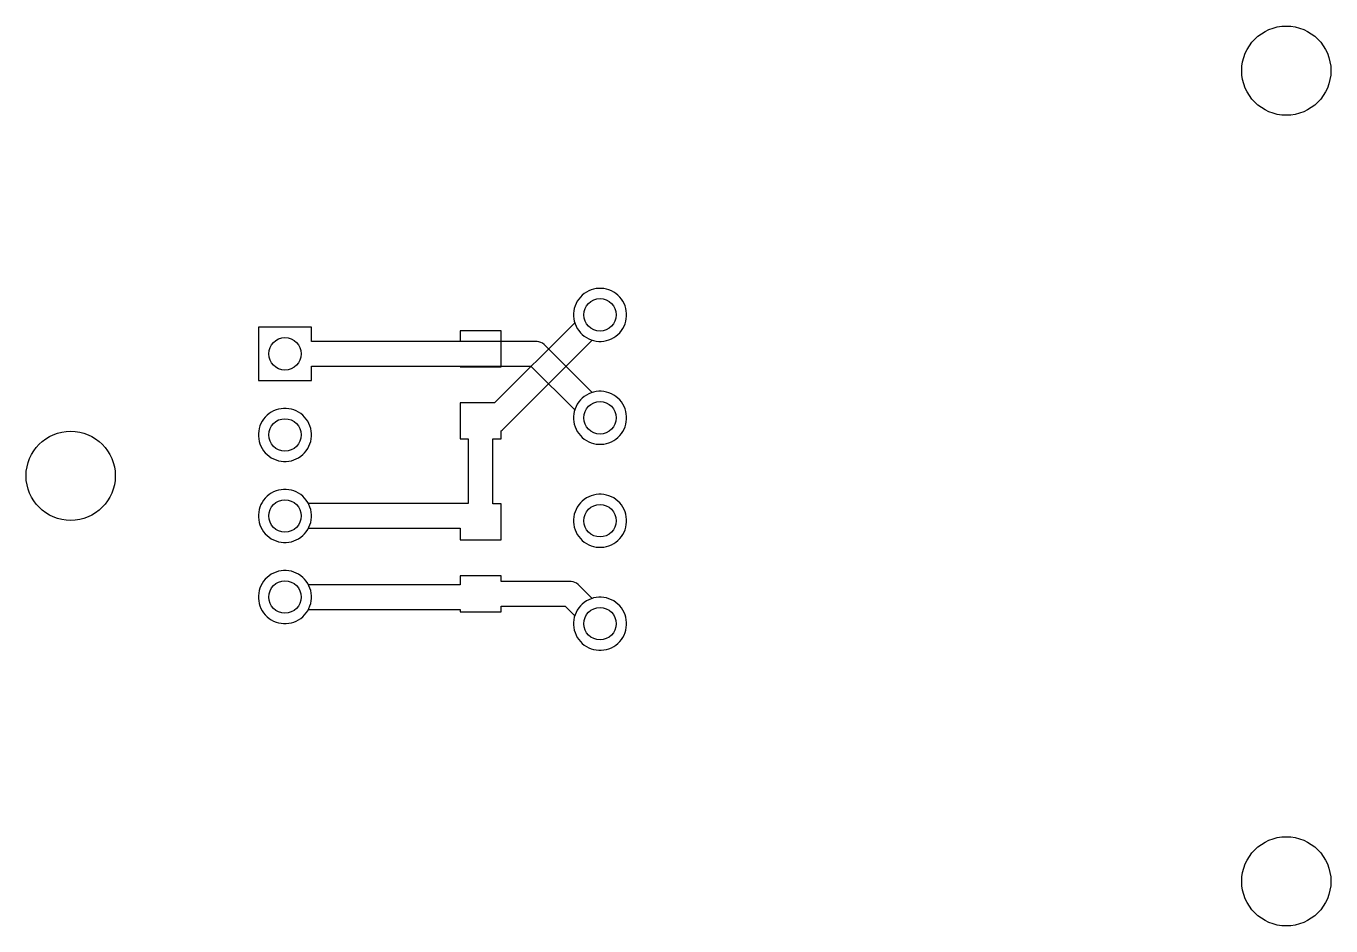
# Model space of a CAD drawing. Header units: millimetres. Extents: x -0.3 to 31.9, y -32.2 to -10.
import ezdxf

# ---------------------------------------------------------------- set-up
doc = ezdxf.new("R2010")
doc.units = ezdxf.units.MM

msp = doc.modelspace()

# ---------------------------------------------------------------- linework, layer by layer
at = {"layer": '16_copper'}
for points in [[(13.939, -17.793), (14.002, -17.78), (14.064, -17.762), (14.123, -17.737), (14.18, -17.707), (14.233, -17.671), (14.283, -17.63), (14.328, -17.585), (14.369, -17.535), (14.405, -17.482), (14.435, -17.425), (14.46, -17.366), (14.478, -17.304), (14.491, -17.241), (14.497, -17.177), (14.497, -17.113), (14.491, -17.049), (14.478, -16.986), (14.46, -16.924), (14.435, -16.865), (14.405, -16.808), (14.369, -16.755), (14.328, -16.705), (14.283, -16.66), (14.233, -16.619), (14.18, -16.583), (14.123, -16.553), (14.064, -16.528), (14.002, -16.51), (13.939, -16.497), (13.875, -16.491), (13.811, -16.491), (13.747, -16.497), (13.684, -16.51), (13.622, -16.528), (13.563, -16.553), (13.506, -16.583), (13.453, -16.619), (13.403, -16.66), (13.358, -16.705), (13.317, -16.755), (13.281, -16.808), (13.251, -16.865), (13.226, -16.924), (13.208, -16.986), (13.195, -17.049), (13.189, -17.113), (13.189, -17.177), (13.195, -17.241), (13.208, -17.304), (13.226, -17.366), (13.251, -17.425), (13.281, -17.482), (13.317, -17.535), (13.358, -17.585), (13.403, -17.63), (13.453, -17.671), (13.506, -17.707), (13.563, -17.737), (13.622, -17.762), (13.684, -17.78), (13.747, -17.793), (13.811, -17.799), (13.875, -17.799)], [(6.725, -17.453), (5.417, -17.453), (5.417, -18.761), (6.725, -18.761), (6.725, -18.412), (12.139, -18.412), (13.218, -19.491), (13.208, -19.526), (13.195, -19.589), (13.189, -19.653), (13.189, -19.717), (13.195, -19.781), (13.208, -19.844), (13.226, -19.906), (13.251, -19.965), (13.281, -20.022), (13.317, -20.075), (13.358, -20.125), (13.403, -20.17), (13.453, -20.211), (13.506, -20.247), (13.563, -20.277), (13.622, -20.302), (13.684, -20.32), (13.747, -20.333), (13.811, -20.339), (13.875, -20.339), (13.939, -20.333), (14.002, -20.32), (14.064, -20.302), (14.123, -20.277), (14.18, -20.247), (14.233, -20.211), (14.283, -20.17), (14.328, -20.125), (14.369, -20.075), (14.405, -20.022), (14.435, -19.965), (14.46, -19.906), (14.478, -19.844), (14.491, -19.781), (14.497, -19.717), (14.497, -19.653), (14.491, -19.589), (14.478, -19.526), (14.46, -19.464), (14.435, -19.405), (14.405, -19.348), (14.369, -19.295), (14.328, -19.245), (14.283, -19.2), (14.233, -19.159), (14.18, -19.123), (14.123, -19.093), (14.064, -19.068), (14.002, -19.05), (13.939, -19.037), (13.875, -19.031), (13.811, -19.031), (13.747, -19.037), (13.684, -19.05), (13.649, -19.06), (12.464, -17.875), (12.425, -17.847), (12.382, -17.825), (12.337, -17.81), (12.289, -17.803), (6.725, -17.803)], [(6.167, -20.755), (6.23, -20.743), (6.291, -20.724), (6.351, -20.699), (6.407, -20.669), (6.461, -20.633), (6.51, -20.593), (6.556, -20.547), (6.597, -20.497), (6.632, -20.444), (6.663, -20.387), (6.687, -20.328), (6.706, -20.267), (6.718, -20.203), (6.725, -20.14), (6.725, -20.075), (6.718, -20.011), (6.706, -19.948), (6.687, -19.887), (6.663, -19.827), (6.632, -19.771), (6.597, -19.717), (6.556, -19.668), (6.51, -19.622), (6.461, -19.581), (6.407, -19.546), (6.351, -19.515), (6.291, -19.491), (6.23, -19.472), (6.167, -19.46), (6.103, -19.453), (6.038, -19.453), (5.975, -19.46), (5.912, -19.472), (5.85, -19.491), (5.791, -19.515), (5.734, -19.546), (5.681, -19.581), (5.631, -19.622), (5.585, -19.668), (5.545, -19.717), (5.509, -19.771), (5.479, -19.827), (5.454, -19.887), (5.435, -19.948), (5.423, -20.011), (5.417, -20.075), (5.417, -20.14), (5.423, -20.203), (5.435, -20.267), (5.454, -20.328), (5.479, -20.387), (5.509, -20.444), (5.545, -20.497), (5.585, -20.547), (5.631, -20.593), (5.681, -20.633), (5.734, -20.669), (5.791, -20.699), (5.85, -20.724), (5.912, -20.743), (5.975, -20.755), (6.038, -20.761), (6.103, -20.761)], [(6.167, -22.755), (6.23, -22.743), (6.291, -22.724), (6.351, -22.699), (6.407, -22.669), (6.461, -22.633), (6.51, -22.593), (6.556, -22.547), (6.597, -22.497), (6.632, -22.444), (6.663, -22.387), (6.687, -22.328), (6.706, -22.267), (6.718, -22.203), (6.725, -22.14), (6.725, -22.075), (6.718, -22.011), (6.706, -21.948), (6.687, -21.887), (6.663, -21.827), (6.632, -21.771), (6.597, -21.717), (6.556, -21.668), (6.51, -21.622), (6.461, -21.581), (6.407, -21.546), (6.351, -21.515), (6.291, -21.491), (6.23, -21.472), (6.167, -21.46), (6.103, -21.453), (6.038, -21.453), (5.975, -21.46), (5.912, -21.472), (5.85, -21.491), (5.791, -21.515), (5.734, -21.546), (5.681, -21.581), (5.631, -21.622), (5.585, -21.668), (5.545, -21.717), (5.509, -21.771), (5.479, -21.827), (5.454, -21.887), (5.435, -21.948), (5.423, -22.011), (5.417, -22.075), (5.417, -22.14), (5.423, -22.203), (5.435, -22.267), (5.454, -22.328), (5.479, -22.387), (5.509, -22.444), (5.545, -22.497), (5.585, -22.547), (5.631, -22.593), (5.681, -22.633), (5.734, -22.669), (5.791, -22.699), (5.85, -22.724), (5.912, -22.743), (5.975, -22.755), (6.038, -22.761), (6.103, -22.761)], [(13.939, -22.873), (14.002, -22.86), (14.064, -22.842), (14.123, -22.817), (14.18, -22.787), (14.233, -22.751), (14.283, -22.71), (14.328, -22.665), (14.369, -22.615), (14.405, -22.562), (14.435, -22.505), (14.46, -22.446), (14.478, -22.384), (14.491, -22.321), (14.497, -22.257), (14.497, -22.193), (14.491, -22.129), (14.478, -22.066), (14.46, -22.004), (14.435, -21.945), (14.405, -21.888), (14.369, -21.835), (14.328, -21.785), (14.283, -21.74), (14.233, -21.699), (14.18, -21.663), (14.123, -21.633), (14.064, -21.608), (14.002, -21.59), (13.939, -21.577), (13.875, -21.571), (13.811, -21.571), (13.747, -21.577), (13.684, -21.59), (13.622, -21.608), (13.563, -21.633), (13.506, -21.663), (13.453, -21.699), (13.403, -21.74), (13.358, -21.785), (13.317, -21.835), (13.281, -21.888), (13.251, -21.945), (13.226, -22.004), (13.208, -22.066), (13.195, -22.129), (13.189, -22.193), (13.189, -22.257), (13.195, -22.321), (13.208, -22.384), (13.226, -22.446), (13.251, -22.505), (13.281, -22.562), (13.317, -22.615), (13.358, -22.665), (13.403, -22.71), (13.453, -22.751), (13.506, -22.787), (13.563, -22.817), (13.622, -22.842), (13.684, -22.86), (13.747, -22.873), (13.811, -22.879), (13.875, -22.879)], [(6.167, -24.755), (6.23, -24.743), (6.291, -24.724), (6.351, -24.699), (6.407, -24.669), (6.461, -24.633), (6.51, -24.593), (6.556, -24.547), (6.597, -24.497), (6.632, -24.444), (6.663, -24.387), (6.687, -24.328), (6.706, -24.267), (6.718, -24.203), (6.725, -24.14), (6.725, -24.075), (6.718, -24.011), (6.706, -23.948), (6.687, -23.887), (6.663, -23.827), (6.632, -23.771), (6.597, -23.717), (6.556, -23.668), (6.51, -23.622), (6.461, -23.581), (6.407, -23.546), (6.351, -23.515), (6.291, -23.491), (6.23, -23.472), (6.167, -23.46), (6.103, -23.453), (6.038, -23.453), (5.975, -23.46), (5.912, -23.472), (5.85, -23.491), (5.791, -23.515), (5.734, -23.546), (5.681, -23.581), (5.631, -23.622), (5.585, -23.668), (5.545, -23.717), (5.509, -23.771), (5.479, -23.827), (5.454, -23.887), (5.435, -23.948), (5.423, -24.011), (5.417, -24.075), (5.417, -24.14), (5.423, -24.203), (5.435, -24.267), (5.454, -24.328), (5.479, -24.387), (5.509, -24.444), (5.545, -24.497), (5.585, -24.547), (5.631, -24.593), (5.681, -24.633), (5.734, -24.669), (5.791, -24.699), (5.85, -24.724), (5.912, -24.743), (5.975, -24.755), (6.038, -24.761), (6.103, -24.761)], [(13.939, -25.413), (14.002, -25.4), (14.064, -25.382), (14.123, -25.357), (14.18, -25.327), (14.233, -25.291), (14.283, -25.25), (14.328, -25.205), (14.369, -25.155), (14.405, -25.102), (14.435, -25.045), (14.46, -24.986), (14.478, -24.924), (14.491, -24.861), (14.497, -24.797), (14.497, -24.733), (14.491, -24.669), (14.478, -24.606), (14.46, -24.544), (14.435, -24.485), (14.405, -24.428), (14.369, -24.375), (14.328, -24.325), (14.283, -24.28), (14.233, -24.239), (14.18, -24.203), (14.123, -24.173), (14.064, -24.148), (14.002, -24.13), (13.939, -24.117), (13.875, -24.111), (13.811, -24.111), (13.747, -24.117), (13.684, -24.13), (13.622, -24.148), (13.563, -24.173), (13.506, -24.203), (13.453, -24.239), (13.403, -24.28), (13.358, -24.325), (13.317, -24.375), (13.281, -24.428), (13.251, -24.485), (13.226, -24.544), (13.208, -24.606), (13.195, -24.669), (13.189, -24.733), (13.189, -24.797), (13.195, -24.861), (13.208, -24.924), (13.226, -24.986), (13.251, -25.045), (13.281, -25.102), (13.317, -25.155), (13.358, -25.205), (13.403, -25.25), (13.453, -25.291), (13.506, -25.327), (13.563, -25.357), (13.622, -25.382), (13.684, -25.4), (13.747, -25.413), (13.811, -25.419), (13.875, -25.419)]]:
    msp.add_lwpolyline(points, close=True, dxfattribs=at)
at = {"layer": '1_copper'}
for points in [[(6.167, -22.755), (6.23, -22.743), (6.291, -22.724), (6.351, -22.699), (6.407, -22.669), (6.461, -22.633), (6.51, -22.593), (6.556, -22.547), (6.597, -22.497), (6.632, -22.444), (6.649, -22.412), (10.389, -22.412), (10.389, -22.695), (11.405, -22.695), (11.405, -21.806), (11.201, -21.806), (11.201, -20.206), (11.405, -20.206), (11.405, -20.009), (11.425, -19.994), (13.649, -17.77), (13.684, -17.78), (13.747, -17.793), (13.811, -17.799), (13.875, -17.799), (13.939, -17.793), (14.002, -17.78), (14.064, -17.762), (14.123, -17.737), (14.18, -17.707), (14.233, -17.671), (14.283, -17.63), (14.328, -17.585), (14.369, -17.535), (14.405, -17.482), (14.435, -17.425), (14.46, -17.366), (14.478, -17.304), (14.491, -17.241), (14.497, -17.177), (14.497, -17.113), (14.491, -17.049), (14.478, -16.986), (14.46, -16.924), (14.435, -16.865), (14.405, -16.808), (14.369, -16.755), (14.328, -16.705), (14.283, -16.66), (14.233, -16.619), (14.18, -16.583), (14.123, -16.553), (14.064, -16.528), (14.002, -16.51), (13.939, -16.497), (13.875, -16.491), (13.811, -16.491), (13.747, -16.497), (13.684, -16.51), (13.622, -16.528), (13.563, -16.553), (13.506, -16.583), (13.453, -16.619), (13.403, -16.66), (13.358, -16.705), (13.317, -16.755), (13.281, -16.808), (13.251, -16.865), (13.226, -16.924), (13.208, -16.986), (13.195, -17.049), (13.189, -17.113), (13.189, -17.177), (13.195, -17.241), (13.208, -17.304), (13.218, -17.339), (11.24, -19.317), (10.389, -19.317), (10.389, -20.206), (10.592, -20.206), (10.592, -21.803), (6.649, -21.803), (6.632, -21.771), (6.597, -21.717), (6.556, -21.668), (6.51, -21.622), (6.461, -21.581), (6.407, -21.546), (6.351, -21.515), (6.291, -21.491), (6.23, -21.472), (6.167, -21.46), (6.103, -21.453), (6.038, -21.453), (5.975, -21.46), (5.912, -21.472), (5.85, -21.491), (5.791, -21.515), (5.734, -21.546), (5.681, -21.581), (5.631, -21.622), (5.585, -21.668), (5.545, -21.717), (5.509, -21.771), (5.479, -21.827), (5.454, -21.887), (5.435, -21.948), (5.423, -22.011), (5.417, -22.075), (5.417, -22.14), (5.423, -22.203), (5.435, -22.267), (5.454, -22.328), (5.479, -22.387), (5.509, -22.444), (5.545, -22.497), (5.585, -22.547), (5.631, -22.593), (5.681, -22.633), (5.734, -22.669), (5.791, -22.699), (5.85, -22.724), (5.912, -22.743), (5.975, -22.755), (6.038, -22.761), (6.103, -22.761)], [(6.725, -18.412), (10.389, -18.412), (10.389, -18.428), (11.405, -18.428), (11.405, -17.539), (10.389, -17.539), (10.389, -17.803), (6.725, -17.803), (6.725, -17.453), (5.417, -17.453), (5.417, -18.761), (6.725, -18.761)], [(13.939, -20.333), (14.002, -20.32), (14.064, -20.302), (14.123, -20.277), (14.18, -20.247), (14.233, -20.211), (14.283, -20.17), (14.328, -20.125), (14.369, -20.075), (14.405, -20.022), (14.435, -19.965), (14.46, -19.906), (14.478, -19.844), (14.491, -19.781), (14.497, -19.717), (14.497, -19.653), (14.491, -19.589), (14.478, -19.526), (14.46, -19.464), (14.435, -19.405), (14.405, -19.348), (14.369, -19.295), (14.328, -19.245), (14.283, -19.2), (14.233, -19.159), (14.18, -19.123), (14.123, -19.093), (14.064, -19.068), (14.002, -19.05), (13.939, -19.037), (13.875, -19.031), (13.811, -19.031), (13.747, -19.037), (13.684, -19.05), (13.622, -19.068), (13.563, -19.093), (13.506, -19.123), (13.453, -19.159), (13.403, -19.2), (13.358, -19.245), (13.317, -19.295), (13.281, -19.348), (13.251, -19.405), (13.226, -19.464), (13.208, -19.526), (13.195, -19.589), (13.189, -19.653), (13.189, -19.717), (13.195, -19.781), (13.208, -19.844), (13.226, -19.906), (13.251, -19.965), (13.281, -20.022), (13.317, -20.075), (13.358, -20.125), (13.403, -20.17), (13.453, -20.211), (13.506, -20.247), (13.563, -20.277), (13.622, -20.302), (13.684, -20.32), (13.747, -20.333), (13.811, -20.339), (13.875, -20.339)], [(6.167, -20.755), (6.23, -20.743), (6.291, -20.724), (6.351, -20.699), (6.407, -20.669), (6.461, -20.633), (6.51, -20.593), (6.556, -20.547), (6.597, -20.497), (6.632, -20.444), (6.663, -20.387), (6.687, -20.328), (6.706, -20.267), (6.718, -20.203), (6.725, -20.14), (6.725, -20.075), (6.718, -20.011), (6.706, -19.948), (6.687, -19.887), (6.663, -19.827), (6.632, -19.771), (6.597, -19.717), (6.556, -19.668), (6.51, -19.622), (6.461, -19.581), (6.407, -19.546), (6.351, -19.515), (6.291, -19.491), (6.23, -19.472), (6.167, -19.46), (6.103, -19.453), (6.038, -19.453), (5.975, -19.46), (5.912, -19.472), (5.85, -19.491), (5.791, -19.515), (5.734, -19.546), (5.681, -19.581), (5.631, -19.622), (5.585, -19.668), (5.545, -19.717), (5.509, -19.771), (5.479, -19.827), (5.454, -19.887), (5.435, -19.948), (5.423, -20.011), (5.417, -20.075), (5.417, -20.14), (5.423, -20.203), (5.435, -20.267), (5.454, -20.328), (5.479, -20.387), (5.509, -20.444), (5.545, -20.497), (5.585, -20.547), (5.631, -20.593), (5.681, -20.633), (5.734, -20.669), (5.791, -20.699), (5.85, -20.724), (5.912, -20.743), (5.975, -20.755), (6.038, -20.761), (6.103, -20.761)], [(13.939, -22.873), (14.002, -22.86), (14.064, -22.842), (14.123, -22.817), (14.18, -22.787), (14.233, -22.751), (14.283, -22.71), (14.328, -22.665), (14.369, -22.615), (14.405, -22.562), (14.435, -22.505), (14.46, -22.446), (14.478, -22.384), (14.491, -22.321), (14.497, -22.257), (14.497, -22.193), (14.491, -22.129), (14.478, -22.066), (14.46, -22.004), (14.435, -21.945), (14.405, -21.888), (14.369, -21.835), (14.328, -21.785), (14.283, -21.74), (14.233, -21.699), (14.18, -21.663), (14.123, -21.633), (14.064, -21.608), (14.002, -21.59), (13.939, -21.577), (13.875, -21.571), (13.811, -21.571), (13.747, -21.577), (13.684, -21.59), (13.622, -21.608), (13.563, -21.633), (13.506, -21.663), (13.453, -21.699), (13.403, -21.74), (13.358, -21.785), (13.317, -21.835), (13.281, -21.888), (13.251, -21.945), (13.226, -22.004), (13.208, -22.066), (13.195, -22.129), (13.189, -22.193), (13.189, -22.257), (13.195, -22.321), (13.208, -22.384), (13.226, -22.446), (13.251, -22.505), (13.281, -22.562), (13.317, -22.615), (13.358, -22.665), (13.403, -22.71), (13.453, -22.751), (13.506, -22.787), (13.563, -22.817), (13.622, -22.842), (13.684, -22.86), (13.747, -22.873), (13.811, -22.879), (13.875, -22.879)], [(13.266, -23.768), (13.223, -23.746), (13.178, -23.731), (13.13, -23.724), (11.405, -23.724), (11.405, -23.584), (10.389, -23.584), (10.389, -23.803), (6.649, -23.803), (6.632, -23.771), (6.597, -23.717), (6.556, -23.668), (6.51, -23.622), (6.461, -23.581), (6.407, -23.546), (6.351, -23.515), (6.291, -23.491), (6.23, -23.472), (6.167, -23.46), (6.103, -23.453), (6.038, -23.453), (5.975, -23.46), (5.912, -23.472), (5.85, -23.491), (5.791, -23.515), (5.734, -23.546), (5.681, -23.581), (5.631, -23.622), (5.585, -23.668), (5.545, -23.717), (5.509, -23.771), (5.479, -23.827), (5.454, -23.887), (5.435, -23.948), (5.423, -24.011), (5.417, -24.075), (5.417, -24.14), (5.423, -24.203), (5.435, -24.267), (5.454, -24.328), (5.479, -24.387), (5.509, -24.444), (5.545, -24.497), (5.585, -24.547), (5.631, -24.593), (5.681, -24.633), (5.734, -24.669), (5.791, -24.699), (5.85, -24.724), (5.912, -24.743), (5.975, -24.755), (6.038, -24.761), (6.103, -24.761), (6.167, -24.755), (6.23, -24.743), (6.291, -24.724), (6.351, -24.699), (6.407, -24.669), (6.461, -24.633), (6.51, -24.593), (6.556, -24.547), (6.597, -24.497), (6.632, -24.444), (6.649, -24.412), (10.389, -24.412), (10.389, -24.473), (11.405, -24.473), (11.405, -24.333), (12.98, -24.333), (13.218, -24.571), (13.208, -24.606), (13.195, -24.669), (13.189, -24.733), (13.189, -24.797), (13.195, -24.861), (13.208, -24.924), (13.226, -24.986), (13.251, -25.045), (13.281, -25.102), (13.317, -25.155), (13.358, -25.205), (13.403, -25.25), (13.453, -25.291), (13.506, -25.327), (13.563, -25.357), (13.622, -25.382), (13.684, -25.4), (13.747, -25.413), (13.811, -25.419), (13.875, -25.419), (13.939, -25.413), (14.002, -25.4), (14.064, -25.382), (14.123, -25.357), (14.18, -25.327), (14.233, -25.291), (14.283, -25.25), (14.328, -25.205), (14.369, -25.155), (14.405, -25.102), (14.435, -25.045), (14.46, -24.986), (14.478, -24.924), (14.491, -24.861), (14.497, -24.797), (14.497, -24.733), (14.491, -24.669), (14.478, -24.606), (14.46, -24.544), (14.435, -24.485), (14.405, -24.428), (14.369, -24.375), (14.328, -24.325), (14.283, -24.28), (14.233, -24.239), (14.18, -24.203), (14.123, -24.173), (14.064, -24.148), (14.002, -24.13), (13.939, -24.117), (13.875, -24.111), (13.811, -24.111), (13.747, -24.117), (13.684, -24.13), (13.649, -24.14), (13.305, -23.796)]]:
    msp.add_lwpolyline(points, close=True, dxfattribs=at)
at = {"layer": 'drills_NPTH'}
for centre in [(30.773, -11.121), (0.785, -21.116), (30.773, -31.121)]:
    msp.add_circle(centre, 1.1, dxfattribs=at)
at = {"layer": 'drills_PTH'}
for centre in [(13.843, -17.145), (6.071, -18.107), (13.843, -19.685), (6.071, -20.107), (6.071, -22.107), (13.843, -22.225), (6.071, -24.107), (13.843, -24.765)]:
    msp.add_circle(centre, 0.4, dxfattribs=at)

doc.saveas('drawing.dxf')
